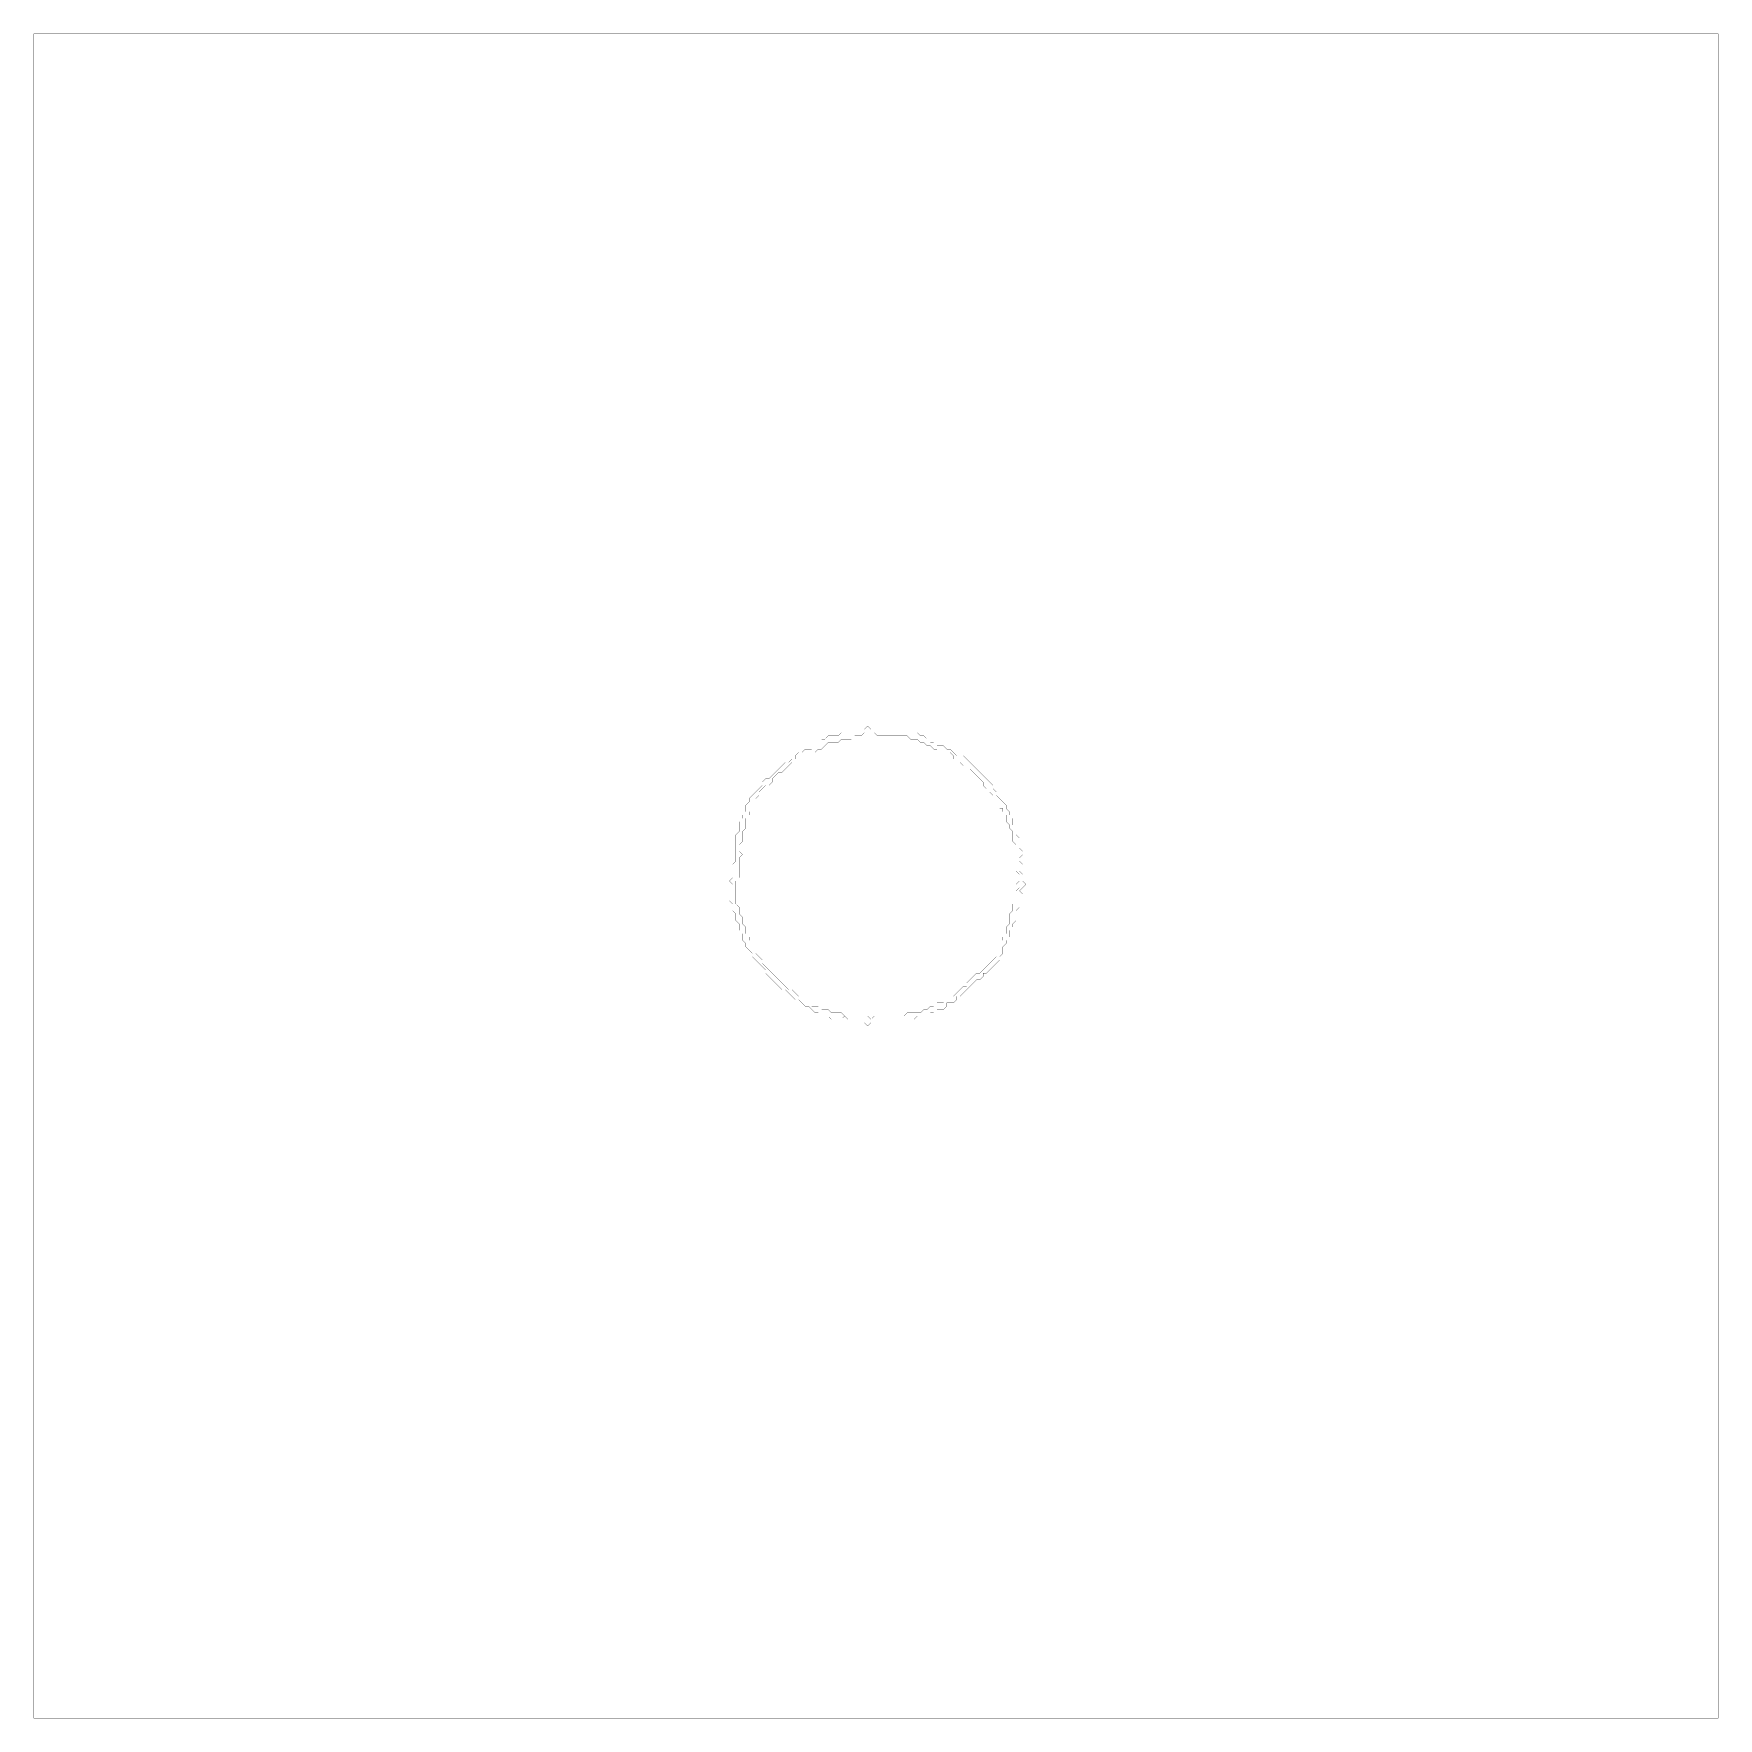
# Model space of a CAD drawing. Header units: metres. Extents: x 0 to 4958, y -4958 to 0.
import ezdxf

# ---------------------------------------------------------------- set-up
doc = ezdxf.new("R2010")
doc.units = ezdxf.units.M
for name, color, linetype in [('conductor', 1, 'Continuous'), ('dielectric', 8, 'Continuous'), ('substrate', 5, 'Continuous')]:
    doc.layers.add(name, color=color, linetype=linetype)

msp = doc.modelspace()

# ---------------------------------------------------------------- linework, layer by layer
at = {"layer": 'conductor', "const_width": 0.5}
msp.add_lwpolyline([(2444.7, -2056.6), (2435, -2066.3), (2425.3, -2066.3), (2415.6, -2066.3), (2405.9, -2076.1), (2396.2, -2076.1), (2386.5, -2076.1), (2376.8, -2076.1), (2367.1, -2085.8), (2357.4, -2085.8), (2347.7, -2085.8), (2338, -2085.8), (2328.3, -2095.5), (2318.6, -2105.2), (2308.9, -2105.2), (2299.2, -2114.9), (2289.5, -2114.9), (2279.8, -2114.9), (2270.1, -2124.6), (2260.4, -2134.3), (2250.7, -2144), (2241, -2144), (2231.3, -2144), (2221.6, -2153.7), (2211.9, -2163.4), (2202.2, -2173.1), (2192.5, -2173.1), (2182.8, -2182.8), (2173.1, -2192.5), (2173.1, -2202.2), (2163.4, -2211.9), (2153.7, -2211.9), (2144, -2221.6), (2134.3, -2231.3), (2134.3, -2241), (2124.6, -2250.7), (2124.6, -2260.4), (2114.9, -2270.1), (2114.9, -2279.8), (2105.2, -2289.5), (2105.2, -2299.2), (2095.5, -2308.9), (2095.5, -2318.6), (2095.5, -2328.3), (2095.5, -2338), (2085.8, -2347.7), (2085.8, -2357.4), (2085.8, -2367.1), (2085.8, -2376.8), (2076.1, -2386.5), (2085.8, -2396.2), (2076.1, -2405.9), (2085.8, -2415.6), (2076.1, -2425.3), (2076.1, -2435), (2076.1, -2444.7), (2076.1, -2454.4), (2076.1, -2464.1), (2076.1, -2473.8), (2076.1, -2483.5), (2066.3, -2493.2), (2066.3, -2502.9), (2066.3, -2512.6), (2066.3, -2522.3), (2066.3, -2532), (2066.3, -2541.7), (2066.3, -2551.4), (2066.3, -2561.1), (2076.1, -2570.8), (2076.1, -2580.5), (2076.1, -2590.2), (2085.8, -2599.9), (2085.8, -2609.6), (2085.8, -2619.3), (2095.5, -2629), (2095.5, -2638.7), (2095.5, -2648.4), (2105.2, -2658.1), (2105.2, -2667.8), (2114.9, -2677.5), (2114.9, -2687.2), (2124.6, -2696.9), (2124.6, -2706.6), (2134.3, -2716.3), (2144, -2726), (2144, -2735.7), (2153.7, -2745.4), (2163.4, -2755.1), (2173.1, -2764.8), (2182.8, -2774.5), (2192.5, -2784.2), (2202.2, -2793.9), (2211.9, -2803.6), (2221.6, -2813.3), (2231.3, -2813.3), (2241, -2823), (2250.7, -2832.7), (2260.4, -2832.7), (2270.1, -2842.4), (2279.8, -2852.1), (2289.5, -2861.8), (2299.2, -2861.8), (2308.9, -2861.8), (2318.6, -2871.5), (2328.3, -2871.5), (2338, -2871.5), (2347.7, -2881.2), (2357.4, -2881.2), (2367.1, -2881.2), (2376.8, -2881.2), (2386.5, -2890.9), (2396.2, -2890.9), (2405.9, -2890.9), (2415.6, -2890.9), (2425.3, -2890.9), (2435, -2890.9), (2444.7, -2890.9), (2454.4, -2890.9), (2464.1, -2900.7), (2473.8, -2890.9), (2483.5, -2890.9), (2493.2, -2890.9), (2502.9, -2890.9), (2512.6, -2890.9), (2522.3, -2890.9), (2532, -2890.9), (2541.7, -2890.9), (2551.4, -2890.9), (2561.1, -2890.9), (2570.8, -2881.2), (2580.5, -2881.2), (2590.2, -2881.2), (2599.9, -2881.2), (2609.6, -2881.2), (2619.3, -2871.5), (2629, -2871.5), (2638.7, -2861.8), (2648.4, -2861.8), (2658.1, -2852.1), (2667.8, -2852.1), (2677.5, -2852.1), (2687.2, -2842.4), (2696.9, -2832.7), (2706.6, -2832.7), (2716.3, -2823), (2726, -2813.3), (2735.7, -2803.6), (2745.4, -2803.6), (2745.4, -2793.9), (2755.1, -2784.2), (2764.8, -2774.5), (2774.5, -2764.8), (2784.2, -2764.8), (2793.9, -2755.1), (2803.6, -2745.4), (2813.3, -2735.7), (2823, -2726), (2832.7, -2716.3), (2832.7, -2706.6), (2832.7, -2696.9), (2842.4, -2687.2), (2842.4, -2677.5), (2852.1, -2667.8), (2852.1, -2658.1), (2861.8, -2648.4), (2861.8, -2638.7), (2861.8, -2629), (2871.5, -2619.3), (2871.5, -2609.6), (2871.5, -2599.9), (2871.5, -2590.2), (2881.2, -2580.5), (2881.2, -2570.8), (2881.2, -2561.1), (2890.9, -2551.4), (2890.9, -2541.7), (2890.9, -2532), (2890.9, -2522.3), (2900.7, -2512.6), (2890.9, -2502.9), (2900.7, -2493.2), (2900.7, -2483.5), (2900.7, -2473.8), (2890.9, -2464.1), (2890.9, -2454.4), (2890.9, -2444.7), (2890.9, -2435), (2890.9, -2425.3), (2890.9, -2415.6), (2890.9, -2405.9), (2890.9, -2396.2), (2890.9, -2386.5), (2881.2, -2376.8), (2881.2, -2367.1), (2881.2, -2357.4), (2881.2, -2347.7), (2871.5, -2338), (2871.5, -2328.3), (2861.8, -2318.6), (2861.8, -2308.9), (2861.8, -2299.2), (2852.1, -2289.5), (2852.1, -2279.8), (2842.4, -2279.8), (2832.7, -2270.1), (2832.7, -2260.4), (2823, -2250.7), (2823, -2241), (2813.3, -2231.3), (2813.3, -2221.6), (2803.6, -2221.6), (2793.9, -2211.9), (2793.9, -2202.2), (2784.2, -2192.5), (2774.5, -2182.8), (2764.8, -2173.1), (2755.1, -2163.4), (2755.1, -2153.7), (2745.4, -2153.7), (2735.7, -2153.7), (2726, -2144), (2716.3, -2144), (2706.6, -2134.3), (2706.6, -2124.6), (2696.9, -2114.9), (2687.2, -2114.9), (2677.5, -2114.9), (2667.8, -2114.9), (2658.1, -2105.2), (2648.4, -2105.2), (2638.7, -2095.5), (2629, -2095.5), (2619.3, -2085.8), (2609.6, -2085.8), (2599.9, -2076.1), (2590.2, -2076.1), (2580.5, -2076.1), (2570.8, -2066.3), (2561.1, -2066.3), (2551.4, -2066.3), (2541.7, -2066.3), (2532, -2066.3), (2522.3, -2066.3), (2512.6, -2066.3), (2502.9, -2066.3), (2493.2, -2066.3), (2483.5, -2066.3), (2473.8, -2056.6), (2464.1, -2056.6), (2454.4, -2056.6)], close=True, dxfattribs=at)
at = {"layer": 'dielectric', "const_width": 0.5}
msp.add_lwpolyline([(2386.5, -2890.9)], close=True, dxfattribs=at)
at = {"layer": 'substrate', "const_width": 0.5}
for points in [[(0, 0), (0, -9.7), (0, -19.4), (0, -29.1), (0, -38.8), (0, -48.5), (0, -58.2), (0, -67.9), (0, -77.6), (0, -87.3), (0, -97), (0, -106.7), (0, -116.4), (0, -126.1), (0, -135.8), (0, -145.5), (0, -155.2), (0, -164.9), (0, -174.6), (0, -184.3), (0, -194), (0, -203.7), (0, -213.4), (0, -223.1), (0, -232.8), (0, -242.5), (0, -252.2), (0, -261.9), (0, -271.6), (0, -281.3), (0, -291), (0, -300.7), (0, -310.4), (0, -320.1), (0, -329.8), (0, -339.5), (0, -349.2), (0, -358.9), (0, -368.6), (0, -378.3), (0, -388), (0, -397.7), (0, -407.4), (0, -417.2), (0, -426.9), (0, -436.6), (0, -446.3), (0, -456), (0, -465.7), (0, -475.4), (0, -485.1), (0, -494.8), (0, -504.5), (0, -514.2), (0, -523.9), (0, -533.6), (0, -543.3), (0, -553), (0, -562.7), (0, -572.4), (0, -582.1), (0, -591.8), (0, -601.5), (0, -611.2), (0, -620.9), (0, -630.6), (0, -640.3), (0, -650), (0, -659.7), (0, -669.4), (0, -679.1), (0, -688.8), (0, -698.5), (0, -708.2), (0, -717.9), (0, -727.6), (0, -737.3), (0, -747), (0, -756.7), (0, -766.4), (0, -776.1), (0, -785.8), (0, -795.5), (0, -805.2), (0, -814.9), (0, -824.6), (0, -834.3), (0, -844), (0, -853.7), (0, -863.4), (0, -873.1), (0, -882.8), (0, -892.5), (0, -902.2), (0, -911.9), (0, -921.6), (0, -931.3), (0, -941), (0, -950.7), (0, -960.4), (0, -970.1), (0, -979.8), (0, -989.5), (0, -999.2), (0, -1008.9), (0, -1018.6), (0, -1028.3), (0, -1038), (0, -1047.7), (0, -1057.4), (0, -1067.1), (0, -1076.8), (0, -1086.5), (0, -1096.2), (0, -1105.9), (0, -1115.6), (0, -1125.3), (0, -1135), (0, -1144.7), (0, -1154.4), (0, -1164.1), (0, -1173.8), (0, -1183.5), (0, -1193.2), (0, -1202.9), (0, -1212.6), (0, -1222.3), (0, -1232), (0, -1241.8), (0, -1251.5), (0, -1261.2), (0, -1270.9), (0, -1280.6), (0, -1290.3), (0, -1300), (0, -1309.7), (0, -1319.4), (0, -1329.1), (0, -1338.8), (0, -1348.5), (0, -1358.2), (0, -1367.9), (0, -1377.6), (0, -1387.3), (0, -1397), (0, -1406.7), (0, -1416.4), (0, -1426.1), (0, -1435.8), (0, -1445.5), (0, -1455.2), (0, -1464.9), (0, -1474.6), (0, -1484.3), (0, -1494), (0, -1503.7), (0, -1513.4), (0, -1523.1), (0, -1532.8), (0, -1542.5), (0, -1552.2), (0, -1561.9), (0, -1571.6), (0, -1581.3), (0, -1591), (0, -1600.7), (0, -1610.4), (0, -1620.1), (0, -1629.8), (0, -1639.5), (0, -1649.2), (0, -1658.9), (0, -1668.6), (0, -1678.3), (0, -1688), (0, -1697.7), (0, -1707.4), (0, -1717.1), (0, -1726.8), (0, -1736.5), (0, -1746.2), (0, -1755.9), (0, -1765.6), (0, -1775.3), (0, -1785), (0, -1794.7), (0, -1804.4), (0, -1814.1), (0, -1823.8), (0, -1833.5), (0, -1843.2), (0, -1852.9), (0, -1862.6), (0, -1872.3), (0, -1882), (0, -1891.7), (0, -1901.4), (0, -1911.1), (0, -1920.8), (0, -1930.5), (0, -1940.2), (0, -1949.9), (0, -1959.6), (0, -1969.3), (0, -1979), (0, -1988.7), (0, -1998.4), (0, -2008.1), (0, -2017.8), (0, -2027.5), (0, -2037.2), (0, -2046.9), (0, -2056.6), (0, -2066.3), (0, -2076.1), (0, -2085.8), (0, -2095.5), (0, -2105.2), (0, -2114.9), (0, -2124.6), (0, -2134.3), (0, -2144), (0, -2153.7), (0, -2163.4), (0, -2173.1), (0, -2182.8), (0, -2192.5), (0, -2202.2), (0, -2211.9), (0, -2221.6), (0, -2231.3), (0, -2241), (0, -2250.7), (0, -2260.4), (0, -2270.1), (0, -2279.8), (0, -2289.5), (0, -2299.2), (0, -2308.9), (0, -2318.6), (0, -2328.3), (0, -2338), (0, -2347.7), (0, -2357.4), (0, -2367.1), (0, -2376.8), (0, -2386.5), (0, -2396.2), (0, -2405.9), (0, -2415.6), (0, -2425.3), (0, -2435), (0, -2444.7), (0, -2454.4), (0, -2464.1), (0, -2473.8), (0, -2483.5), (0, -2493.2), (0, -2502.9), (0, -2512.6), (0, -2522.3), (0, -2532), (0, -2541.7), (0, -2551.4), (0, -2561.1), (0, -2570.8), (0, -2580.5), (0, -2590.2), (0, -2599.9), (0, -2609.6), (0, -2619.3), (0, -2629), (0, -2638.7), (0, -2648.4), (0, -2658.1), (0, -2667.8), (0, -2677.5), (0, -2687.2), (0, -2696.9), (0, -2706.6), (0, -2716.3), (0, -2726), (0, -2735.7), (0, -2745.4), (0, -2755.1), (0, -2764.8), (0, -2774.5), (0, -2784.2), (0, -2793.9), (0, -2803.6), (0, -2813.3), (0, -2823), (0, -2832.7), (0, -2842.4), (0, -2852.1), (0, -2861.8), (0, -2871.5), (0, -2881.2), (0, -2890.9), (0, -2900.7), (0, -2910.4), (0, -2920.1), (0, -2929.8), (0, -2939.5), (0, -2949.2), (0, -2958.9), (0, -2968.6), (0, -2978.3), (0, -2988), (0, -2997.7), (0, -3007.4), (0, -3017.1), (0, -3026.8), (0, -3036.5), (0, -3046.2), (0, -3055.9), (0, -3065.6), (0, -3075.3), (0, -3085), (0, -3094.7), (0, -3104.4), (0, -3114.1), (0, -3123.8), (0, -3133.5), (0, -3143.2), (0, -3152.9), (0, -3162.6), (0, -3172.3), (0, -3182), (0, -3191.7), (0, -3201.4), (0, -3211.1), (0, -3220.8), (0, -3230.5), (0, -3240.2), (0, -3249.9), (0, -3259.6), (0, -3269.3), (0, -3279), (0, -3288.7), (0, -3298.4), (0, -3308.1), (0, -3317.8), (0, -3327.5), (0, -3337.2), (0, -3346.9), (0, -3356.6), (0, -3366.3), (0, -3376), (0, -3385.7), (0, -3395.4), (0, -3405.1), (0, -3414.8), (0, -3424.5), (0, -3434.2), (0, -3443.9), (0, -3453.6), (0, -3463.3), (0, -3473), (0, -3482.7), (0, -3492.4), (0, -3502.1), (0, -3511.8), (0, -3521.5), (0, -3531.2), (0, -3540.9), (0, -3550.6), (0, -3560.3), (0, -3570), (0, -3579.7), (0, -3589.4), (0, -3599.1), (0, -3608.8), (0, -3618.5), (0, -3628.2), (0, -3637.9), (0, -3647.6), (0, -3657.3), (0, -3667), (0, -3676.7), (0, -3686.4), (0, -3696.1), (0, -3705.8), (0, -3715.5), (0, -3725.2), (0, -3735), (0, -3744.7), (0, -3754.4), (0, -3764.1), (0, -3773.8), (0, -3783.5), (0, -3793.2), (0, -3802.9), (0, -3812.6), (0, -3822.3), (0, -3832), (0, -3841.7), (0, -3851.4), (0, -3861.1), (0, -3870.8), (0, -3880.5), (0, -3890.2), (0, -3899.9), (0, -3909.6), (0, -3919.3), (0, -3929), (0, -3938.7), (0, -3948.4), (0, -3958.1), (0, -3967.8), (0, -3977.5), (0, -3987.2), (0, -3996.9), (0, -4006.6), (0, -4016.3), (0, -4026), (0, -4035.7), (0, -4045.4), (0, -4055.1), (0, -4064.8), (0, -4074.5), (0, -4084.2), (0, -4093.9), (0, -4103.6), (0, -4113.3), (0, -4123), (0, -4132.7), (0, -4142.4), (0, -4152.1), (0, -4161.8), (0, -4171.5), (0, -4181.2), (0, -4190.9), (0, -4200.6), (0, -4210.3), (0, -4220), (0, -4229.7), (0, -4239.4), (0, -4249.1), (0, -4258.8), (0, -4268.5), (0, -4278.2), (0, -4287.9), (0, -4297.6), (0, -4307.3), (0, -4317), (0, -4326.7), (0, -4336.4), (0, -4346.1), (0, -4355.8), (0, -4365.5), (0, -4375.2), (0, -4384.9), (0, -4394.6), (0, -4404.3), (0, -4414), (0, -4423.7), (0, -4433.4), (0, -4443.1), (0, -4452.8), (0, -4462.5), (0, -4472.2), (0, -4481.9), (0, -4491.6), (0, -4501.3), (0, -4511), (0, -4520.7), (0, -4530.4), (0, -4540.1), (0, -4549.8), (0, -4559.6), (0, -4569.3), (0, -4579), (0, -4588.7), (0, -4598.4), (0, -4608.1), (0, -4617.8), (0, -4627.5), (0, -4637.2), (0, -4646.9), (0, -4656.6), (0, -4666.3), (0, -4676), (0, -4685.7), (0, -4695.4), (0, -4705.1), (0, -4714.8), (0, -4724.5), (0, -4734.2), (0, -4743.9), (0, -4753.6), (0, -4763.3), (0, -4773), (0, -4782.7), (0, -4792.4), (0, -4802.1), (0, -4811.8), (0, -4821.5), (0, -4831.2), (0, -4840.9), (0, -4850.6), (0, -4860.3), (0, -4870), (0, -4879.7), (0, -4889.4), (0, -4899.1), (0, -4908.8), (0, -4918.5), (0, -4928.2), (0, -4937.9), (0, -4947.6), (0, -4957.3), (9.7, -4957.3), (19.4, -4957.3), (29.1, -4957.3), (38.8, -4957.3), (48.5, -4957.3), (58.2, -4957.3), (67.9, -4957.3), (77.6, -4957.3), (87.3, -4957.3), (97, -4957.3), (106.7, -4957.3), (116.4, -4957.3), (126.1, -4957.3), (135.8, -4957.3), (145.5, -4957.3), (155.2, -4957.3), (164.9, -4957.3), (174.6, -4957.3), (184.3, -4957.3), (194, -4957.3), (203.7, -4957.3), (213.4, -4957.3), (223.1, -4957.3), (232.8, -4957.3), (242.5, -4957.3), (252.2, -4957.3), (261.9, -4957.3), (271.6, -4957.3), (281.3, -4957.3), (291, -4957.3), (300.7, -4957.3), (310.4, -4957.3), (320.1, -4957.3), (329.8, -4957.3), (339.5, -4957.3), (349.2, -4957.3), (358.9, -4957.3), (368.6, -4957.3), (378.3, -4957.3), (388, -4957.3), (397.7, -4957.3), (407.4, -4957.3), (417.2, -4957.3), (426.9, -4957.3), (436.6, -4957.3), (446.3, -4957.3), (456, -4957.3), (465.7, -4957.3), (475.4, -4957.3), (485.1, -4957.3), (494.8, -4957.3), (504.5, -4957.3), (514.2, -4957.3), (523.9, -4957.3), (533.6, -4957.3), (543.3, -4957.3), (553, -4957.3), (562.7, -4957.3), (572.4, -4957.3), (582.1, -4957.3), (591.8, -4957.3), (601.5, -4957.3), (611.2, -4957.3), (620.9, -4957.3), (630.6, -4957.3), (640.3, -4957.3), (650, -4957.3), (659.7, -4957.3), (669.4, -4957.3), (679.1, -4957.3), (688.8, -4957.3), (698.5, -4957.3), (708.2, -4957.3), (717.9, -4957.3), (727.6, -4957.3), (737.3, -4957.3), (747, -4957.3), (756.7, -4957.3), (766.4, -4957.3), (776.1, -4957.3), (785.8, -4957.3), (795.5, -4957.3), (805.2, -4957.3), (814.9, -4957.3), (824.6, -4957.3), (834.3, -4957.3), (844, -4957.3), (853.7, -4957.3), (863.4, -4957.3), (873.1, -4957.3), (882.8, -4957.3), (892.5, -4957.3), (902.2, -4957.3), (911.9, -4957.3), (921.6, -4957.3), (931.3, -4957.3), (941, -4957.3), (950.7, -4957.3), (960.4, -4957.3), (970.1, -4957.3), (979.8, -4957.3), (989.5, -4957.3), (999.2, -4957.3), (1008.9, -4957.3), (1018.6, -4957.3), (1028.3, -4957.3), (1038, -4957.3), (1047.7, -4957.3), (1057.4, -4957.3), (1067.1, -4957.3), (1076.8, -4957.3), (1086.5, -4957.3), (1096.2, -4957.3), (1105.9, -4957.3), (1115.6, -4957.3), (1125.3, -4957.3), (1135, -4957.3), (1144.7, -4957.3), (1154.4, -4957.3), (1164.1, -4957.3), (1173.8, -4957.3), (1183.5, -4957.3), (1193.2, -4957.3), (1202.9, -4957.3), (1212.6, -4957.3), (1222.3, -4957.3), (1232, -4957.3), (1241.8, -4957.3), (1251.5, -4957.3), (1261.2, -4957.3), (1270.9, -4957.3), (1280.6, -4957.3), (1290.3, -4957.3), (1300, -4957.3), (1309.7, -4957.3), (1319.4, -4957.3), (1329.1, -4957.3), (1338.8, -4957.3), (1348.5, -4957.3), (1358.2, -4957.3), (1367.9, -4957.3), (1377.6, -4957.3), (1387.3, -4957.3), (1397, -4957.3), (1406.7, -4957.3), (1416.4, -4957.3), (1426.1, -4957.3), (1435.8, -4957.3), (1445.5, -4957.3), (1455.2, -4957.3), (1464.9, -4957.3), (1474.6, -4957.3), (1484.3, -4957.3), (1494, -4957.3), (1503.7, -4957.3), (1513.4, -4957.3), (1523.1, -4957.3), (1532.8, -4957.3), (1542.5, -4957.3), (1552.2, -4957.3), (1561.9, -4957.3), (1571.6, -4957.3), (1581.3, -4957.3), (1591, -4957.3), (1600.7, -4957.3), (1610.4, -4957.3), (1620.1, -4957.3), (1629.8, -4957.3), (1639.5, -4957.3), (1649.2, -4957.3), (1658.9, -4957.3), (1668.6, -4957.3), (1678.3, -4957.3), (1688, -4957.3), (1697.7, -4957.3), (1707.4, -4957.3), (1717.1, -4957.3), (1726.8, -4957.3), (1736.5, -4957.3), (1746.2, -4957.3), (1755.9, -4957.3), (1765.6, -4957.3), (1775.3, -4957.3), (1785, -4957.3), (1794.7, -4957.3), (1804.4, -4957.3), (1814.1, -4957.3), (1823.8, -4957.3), (1833.5, -4957.3), (1843.2, -4957.3), (1852.9, -4957.3), (1862.6, -4957.3), (1872.3, -4957.3), (1882, -4957.3), (1891.7, -4957.3), (1901.4, -4957.3), (1911.1, -4957.3), (1920.8, -4957.3), (1930.5, -4957.3), (1940.2, -4957.3), (1949.9, -4957.3), (1959.6, -4957.3), (1969.3, -4957.3), (1979, -4957.3), (1988.7, -4957.3), (1998.4, -4957.3), (2008.1, -4957.3), (2017.8, -4957.3), (2027.5, -4957.3), (2037.2, -4957.3), (2046.9, -4957.3), (2056.6, -4957.3), (2066.3, -4957.3), (2076.1, -4957.3), (2085.8, -4957.3), (2095.5, -4957.3), (2105.2, -4957.3), (2114.9, -4957.3), (2124.6, -4957.3), (2134.3, -4957.3), (2144, -4957.3), (2153.7, -4957.3), (2163.4, -4957.3), (2173.1, -4957.3), (2182.8, -4957.3), (2192.5, -4957.3), (2202.2, -4957.3), (2211.9, -4957.3), (2221.6, -4957.3), (2231.3, -4957.3), (2241, -4957.3), (2250.7, -4957.3), (2260.4, -4957.3), (2270.1, -4957.3), (2279.8, -4957.3), (2289.5, -4957.3), (2299.2, -4957.3), (2308.9, -4957.3), (2318.6, -4957.3), (2328.3, -4957.3), (2338, -4957.3), (2347.7, -4957.3), (2357.4, -4957.3), (2367.1, -4957.3), (2376.8, -4957.3), (2386.5, -4957.3), (2396.2, -4957.3), (2405.9, -4957.3), (2415.6, -4957.3), (2425.3, -4957.3), (2435, -4957.3), (2444.7, -4957.3), (2454.4, -4957.3), (2464.1, -4957.3), (2473.8, -4957.3), (2483.5, -4957.3), (2493.2, -4957.3), (2502.9, -4957.3), (2512.6, -4957.3), (2522.3, -4957.3), (2532, -4957.3), (2541.7, -4957.3), (2551.4, -4957.3), (2561.1, -4957.3), (2570.8, -4957.3), (2580.5, -4957.3), (2590.2, -4957.3), (2599.9, -4957.3), (2609.6, -4957.3), (2619.3, -4957.3), (2629, -4957.3), (2638.7, -4957.3), (2648.4, -4957.3), (2658.1, -4957.3), (2667.8, -4957.3), (2677.5, -4957.3), (2687.2, -4957.3), (2696.9, -4957.3), (2706.6, -4957.3), (2716.3, -4957.3), (2726, -4957.3), (2735.7, -4957.3), (2745.4, -4957.3), (2755.1, -4957.3), (2764.8, -4957.3), (2774.5, -4957.3), (2784.2, -4957.3), (2793.9, -4957.3), (2803.6, -4957.3), (2813.3, -4957.3), (2823, -4957.3), (2832.7, -4957.3), (2842.4, -4957.3), (2852.1, -4957.3), (2861.8, -4957.3), (2871.5, -4957.3), (2881.2, -4957.3), (2890.9, -4957.3), (2900.7, -4957.3), (2910.4, -4957.3), (2920.1, -4957.3), (2929.8, -4957.3), (2939.5, -4957.3), (2949.2, -4957.3), (2958.9, -4957.3), (2968.6, -4957.3), (2978.3, -4957.3), (2988, -4957.3), (2997.7, -4957.3), (3007.4, -4957.3), (3017.1, -4957.3), (3026.8, -4957.3), (3036.5, -4957.3), (3046.2, -4957.3), (3055.9, -4957.3), (3065.6, -4957.3), (3075.3, -4957.3), (3085, -4957.3), (3094.7, -4957.3), (3104.4, -4957.3), (3114.1, -4957.3), (3123.8, -4957.3), (3133.5, -4957.3), (3143.2, -4957.3), (3152.9, -4957.3), (3162.6, -4957.3), (3172.3, -4957.3), (3182, -4957.3), (3191.7, -4957.3), (3201.4, -4957.3), (3211.1, -4957.3), (3220.8, -4957.3), (3230.5, -4957.3), (3240.2, -4957.3), (3249.9, -4957.3), (3259.6, -4957.3), (3269.3, -4957.3), (3279, -4957.3), (3288.7, -4957.3), (3298.4, -4957.3), (3308.1, -4957.3), (3317.8, -4957.3), (3327.5, -4957.3), (3337.2, -4957.3), (3346.9, -4957.3), (3356.6, -4957.3), (3366.3, -4957.3), (3376, -4957.3), (3385.7, -4957.3), (3395.4, -4957.3), (3405.1, -4957.3), (3414.8, -4957.3), (3424.5, -4957.3), (3434.2, -4957.3), (3443.9, -4957.3), (3453.6, -4957.3), (3463.3, -4957.3), (3473, -4957.3), (3482.7, -4957.3), (3492.4, -4957.3), (3502.1, -4957.3), (3511.8, -4957.3), (3521.5, -4957.3), (3531.2, -4957.3), (3540.9, -4957.3), (3550.6, -4957.3), (3560.3, -4957.3), (3570, -4957.3), (3579.7, -4957.3), (3589.4, -4957.3), (3599.1, -4957.3), (3608.8, -4957.3), (3618.5, -4957.3), (3628.2, -4957.3), (3637.9, -4957.3), (3647.6, -4957.3), (3657.3, -4957.3), (3667, -4957.3), (3676.7, -4957.3), (3686.4, -4957.3), (3696.1, -4957.3), (3705.8, -4957.3), (3715.5, -4957.3), (3725.2, -4957.3), (3735, -4957.3), (3744.7, -4957.3), (3754.4, -4957.3), (3764.1, -4957.3), (3773.8, -4957.3), (3783.5, -4957.3), (3793.2, -4957.3), (3802.9, -4957.3), (3812.6, -4957.3), (3822.3, -4957.3), (3832, -4957.3), (3841.7, -4957.3), (3851.4, -4957.3), (3861.1, -4957.3), (3870.8, -4957.3), (3880.5, -4957.3), (3890.2, -4957.3), (3899.9, -4957.3), (3909.6, -4957.3), (3919.3, -4957.3), (3929, -4957.3), (3938.7, -4957.3), (3948.4, -4957.3), (3958.1, -4957.3), (3967.8, -4957.3), (3977.5, -4957.3), (3987.2, -4957.3), (3996.9, -4957.3), (4006.6, -4957.3), (4016.3, -4957.3), (4026, -4957.3), (4035.7, -4957.3), (4045.4, -4957.3), (4055.1, -4957.3), (4064.8, -4957.3), (4074.5, -4957.3), (4084.2, -4957.3), (4093.9, -4957.3), (4103.6, -4957.3), (4113.3, -4957.3), (4123, -4957.3), (4132.7, -4957.3), (4142.4, -4957.3), (4152.1, -4957.3), (4161.8, -4957.3), (4171.5, -4957.3), (4181.2, -4957.3), (4190.9, -4957.3), (4200.6, -4957.3), (4210.3, -4957.3), (4220, -4957.3), (4229.7, -4957.3), (4239.4, -4957.3), (4249.1, -4957.3), (4258.8, -4957.3), (4268.5, -4957.3), (4278.2, -4957.3), (4287.9, -4957.3), (4297.6, -4957.3), (4307.3, -4957.3), (4317, -4957.3), (4326.7, -4957.3), (4336.4, -4957.3), (4346.1, -4957.3), (4355.8, -4957.3), (4365.5, -4957.3), (4375.2, -4957.3), (4384.9, -4957.3), (4394.6, -4957.3), (4404.3, -4957.3), (4414, -4957.3), (4423.7, -4957.3), (4433.4, -4957.3), (4443.1, -4957.3), (4452.8, -4957.3), (4462.5, -4957.3), (4472.2, -4957.3), (4481.9, -4957.3), (4491.6, -4957.3), (4501.3, -4957.3), (4511, -4957.3), (4520.7, -4957.3), (4530.4, -4957.3), (4540.1, -4957.3), (4549.8, -4957.3), (4559.6, -4957.3), (4569.3, -4957.3), (4579, -4957.3), (4588.7, -4957.3), (4598.4, -4957.3), (4608.1, -4957.3), (4617.8, -4957.3), (4627.5, -4957.3), (4637.2, -4957.3), (4646.9, -4957.3), (4656.6, -4957.3), (4666.3, -4957.3), (4676, -4957.3), (4685.7, -4957.3), (4695.4, -4957.3), (4705.1, -4957.3), (4714.8, -4957.3), (4724.5, -4957.3), (4734.2, -4957.3), (4743.9, -4957.3), (4753.6, -4957.3), (4763.3, -4957.3), (4773, -4957.3), (4782.7, -4957.3), (4792.4, -4957.3), (4802.1, -4957.3), (4811.8, -4957.3), (4821.5, -4957.3), (4831.2, -4957.3), (4840.9, -4957.3), (4850.6, -4957.3), (4860.3, -4957.3), (4870, -4957.3), (4879.7, -4957.3), (4889.4, -4957.3), (4899.1, -4957.3), (4908.8, -4957.3), (4918.5, -4957.3), (4928.2, -4957.3), (4937.9, -4957.3), (4947.6, -4957.3), (4957.3, -4957.3), (4957.3, -4947.6), (4957.3, -4937.9), (4957.3, -4928.2), (4957.3, -4918.5), (4957.3, -4908.8), (4957.3, -4899.1), (4957.3, -4889.4), (4957.3, -4879.7), (4957.3, -4870), (4957.3, -4860.3), (4957.3, -4850.6), (4957.3, -4840.9), (4957.3, -4831.2), (4957.3, -4821.5), (4957.3, -4811.8), (4957.3, -4802.1), (4957.3, -4792.4), (4957.3, -4782.7), (4957.3, -4773), (4957.3, -4763.3), (4957.3, -4753.6), (4957.3, -4743.9), (4957.3, -4734.2), (4957.3, -4724.5), (4957.3, -4714.8), (4957.3, -4705.1), (4957.3, -4695.4), (4957.3, -4685.7), (4957.3, -4676), (4957.3, -4666.3), (4957.3, -4656.6), (4957.3, -4646.9), (4957.3, -4637.2), (4957.3, -4627.5), (4957.3, -4617.8), (4957.3, -4608.1), (4957.3, -4598.4), (4957.3, -4588.7), (4957.3, -4579), (4957.3, -4569.3), (4957.3, -4559.6), (4957.3, -4549.8), (4957.3, -4540.1), (4957.3, -4530.4), (4957.3, -4520.7), (4957.3, -4511), (4957.3, -4501.3), (4957.3, -4491.6), (4957.3, -4481.9), (4957.3, -4472.2), (4957.3, -4462.5), (4957.3, -4452.8), (4957.3, -4443.1), (4957.3, -4433.4), (4957.3, -4423.7), (4957.3, -4414), (4957.3, -4404.3), (4957.3, -4394.6), (4957.3, -4384.9), (4957.3, -4375.2), (4957.3, -4365.5), (4957.3, -4355.8), (4957.3, -4346.1), (4957.3, -4336.4), (4957.3, -4326.7), (4957.3, -4317), (4957.3, -4307.3), (4957.3, -4297.6), (4957.3, -4287.9), (4957.3, -4278.2), (4957.3, -4268.5), (4957.3, -4258.8), (4957.3, -4249.1), (4957.3, -4239.4), (4957.3, -4229.7), (4957.3, -4220), (4957.3, -4210.3), (4957.3, -4200.6), (4957.3, -4190.9), (4957.3, -4181.2), (4957.3, -4171.5), (4957.3, -4161.8), (4957.3, -4152.1), (4957.3, -4142.4), (4957.3, -4132.7), (4957.3, -4123), (4957.3, -4113.3), (4957.3, -4103.6), (4957.3, -4093.9), (4957.3, -4084.2), (4957.3, -4074.5), (4957.3, -4064.8), (4957.3, -4055.1), (4957.3, -4045.4), (4957.3, -4035.7), (4957.3, -4026), (4957.3, -4016.3), (4957.3, -4006.6), (4957.3, -3996.9), (4957.3, -3987.2), (4957.3, -3977.5), (4957.3, -3967.8), (4957.3, -3958.1), (4957.3, -3948.4), (4957.3, -3938.7), (4957.3, -3929), (4957.3, -3919.3), (4957.3, -3909.6), (4957.3, -3899.9), (4957.3, -3890.2), (4957.3, -3880.5), (4957.3, -3870.8), (4957.3, -3861.1), (4957.3, -3851.4), (4957.3, -3841.7), (4957.3, -3832), (4957.3, -3822.3), (4957.3, -3812.6), (4957.3, -3802.9), (4957.3, -3793.2), (4957.3, -3783.5), (4957.3, -3773.8), (4957.3, -3764.1), (4957.3, -3754.4), (4957.3, -3744.7), (4957.3, -3735), (4957.3, -3725.2), (4957.3, -3715.5), (4957.3, -3705.8), (4957.3, -3696.1), (4957.3, -3686.4), (4957.3, -3676.7), (4957.3, -3667), (4957.3, -3657.3), (4957.3, -3647.6), (4957.3, -3637.9), (4957.3, -3628.2), (4957.3, -3618.5), (4957.3, -3608.8), (4957.3, -3599.1), (4957.3, -3589.4), (4957.3, -3579.7), (4957.3, -3570), (4957.3, -3560.3), (4957.3, -3550.6), (4957.3, -3540.9), (4957.3, -3531.2), (4957.3, -3521.5), (4957.3, -3511.8), (4957.3, -3502.1), (4957.3, -3492.4), (4957.3, -3482.7), (4957.3, -3473), (4957.3, -3463.3), (4957.3, -3453.6), (4957.3, -3443.9), (4957.3, -3434.2), (4957.3, -3424.5), (4957.3, -3414.8), (4957.3, -3405.1), (4957.3, -3395.4), (4957.3, -3385.7), (4957.3, -3376), (4957.3, -3366.3), (4957.3, -3356.6), (4957.3, -3346.9), (4957.3, -3337.2), (4957.3, -3327.5), (4957.3, -3317.8), (4957.3, -3308.1), (4957.3, -3298.4), (4957.3, -3288.7), (4957.3, -3279), (4957.3, -3269.3), (4957.3, -3259.6), (4957.3, -3249.9), (4957.3, -3240.2), (4957.3, -3230.5), (4957.3, -3220.8), (4957.3, -3211.1), (4957.3, -3201.4), (4957.3, -3191.7), (4957.3, -3182), (4957.3, -3172.3), (4957.3, -3162.6), (4957.3, -3152.9), (4957.3, -3143.2), (4957.3, -3133.5), (4957.3, -3123.8), (4957.3, -3114.1), (4957.3, -3104.4), (4957.3, -3094.7), (4957.3, -3085), (4957.3, -3075.3), (4957.3, -3065.6), (4957.3, -3055.9), (4957.3, -3046.2), (4957.3, -3036.5), (4957.3, -3026.8), (4957.3, -3017.1), (4957.3, -3007.4), (4957.3, -2997.7), (4957.3, -2988), (4957.3, -2978.3), (4957.3, -2968.6), (4957.3, -2958.9), (4957.3, -2949.2), (4957.3, -2939.5), (4957.3, -2929.8), (4957.3, -2920.1), (4957.3, -2910.4), (4957.3, -2900.7), (4957.3, -2890.9), (4957.3, -2881.2), (4957.3, -2871.5), (4957.3, -2861.8), (4957.3, -2852.1), (4957.3, -2842.4), (4957.3, -2832.7), (4957.3, -2823), (4957.3, -2813.3), (4957.3, -2803.6), (4957.3, -2793.9), (4957.3, -2784.2), (4957.3, -2774.5), (4957.3, -2764.8), (4957.3, -2755.1), (4957.3, -2745.4), (4957.3, -2735.7), (4957.3, -2726), (4957.3, -2716.3), (4957.3, -2706.6), (4957.3, -2696.9), (4957.3, -2687.2), (4957.3, -2677.5), (4957.3, -2667.8), (4957.3, -2658.1), (4957.3, -2648.4), (4957.3, -2638.7), (4957.3, -2629), (4957.3, -2619.3), (4957.3, -2609.6), (4957.3, -2599.9), (4957.3, -2590.2), (4957.3, -2580.5), (4957.3, -2570.8), (4957.3, -2561.1), (4957.3, -2551.4), (4957.3, -2541.7), (4957.3, -2532), (4957.3, -2522.3), (4957.3, -2512.6), (4957.3, -2502.9), (4957.3, -2493.2), (4957.3, -2483.5), (4957.3, -2473.8), (4957.3, -2464.1), (4957.3, -2454.4), (4957.3, -2444.7), (4957.3, -2435), (4957.3, -2425.3), (4957.3, -2415.6), (4957.3, -2405.9), (4957.3, -2396.2), (4957.3, -2386.5), (4957.3, -2376.8), (4957.3, -2367.1), (4957.3, -2357.4), (4957.3, -2347.7), (4957.3, -2338), (4957.3, -2328.3), (4957.3, -2318.6), (4957.3, -2308.9), (4957.3, -2299.2), (4957.3, -2289.5), (4957.3, -2279.8), (4957.3, -2270.1), (4957.3, -2260.4), (4957.3, -2250.7), (4957.3, -2241), (4957.3, -2231.3), (4957.3, -2221.6), (4957.3, -2211.9), (4957.3, -2202.2), (4957.3, -2192.5), (4957.3, -2182.8), (4957.3, -2173.1), (4957.3, -2163.4), (4957.3, -2153.7), (4957.3, -2144), (4957.3, -2134.3), (4957.3, -2124.6), (4957.3, -2114.9), (4957.3, -2105.2), (4957.3, -2095.5), (4957.3, -2085.8), (4957.3, -2076.1), (4957.3, -2066.3), (4957.3, -2056.6), (4957.3, -2046.9), (4957.3, -2037.2), (4957.3, -2027.5), (4957.3, -2017.8), (4957.3, -2008.1), (4957.3, -1998.4), (4957.3, -1988.7), (4957.3, -1979), (4957.3, -1969.3), (4957.3, -1959.6), (4957.3, -1949.9), (4957.3, -1940.2), (4957.3, -1930.5), (4957.3, -1920.8), (4957.3, -1911.1), (4957.3, -1901.4), (4957.3, -1891.7), (4957.3, -1882), (4957.3, -1872.3), (4957.3, -1862.6), (4957.3, -1852.9), (4957.3, -1843.2), (4957.3, -1833.5), (4957.3, -1823.8), (4957.3, -1814.1), (4957.3, -1804.4), (4957.3, -1794.7), (4957.3, -1785), (4957.3, -1775.3), (4957.3, -1765.6), (4957.3, -1755.9), (4957.3, -1746.2), (4957.3, -1736.5), (4957.3, -1726.8), (4957.3, -1717.1), (4957.3, -1707.4), (4957.3, -1697.7), (4957.3, -1688), (4957.3, -1678.3), (4957.3, -1668.6), (4957.3, -1658.9), (4957.3, -1649.2), (4957.3, -1639.5), (4957.3, -1629.8), (4957.3, -1620.1), (4957.3, -1610.4), (4957.3, -1600.7), (4957.3, -1591), (4957.3, -1581.3), (4957.3, -1571.6), (4957.3, -1561.9), (4957.3, -1552.2), (4957.3, -1542.5), (4957.3, -1532.8), (4957.3, -1523.1), (4957.3, -1513.4), (4957.3, -1503.7), (4957.3, -1494), (4957.3, -1484.3), (4957.3, -1474.6), (4957.3, -1464.9), (4957.3, -1455.2), (4957.3, -1445.5), (4957.3, -1435.8), (4957.3, -1426.1), (4957.3, -1416.4), (4957.3, -1406.7), (4957.3, -1397), (4957.3, -1387.3), (4957.3, -1377.6), (4957.3, -1367.9), (4957.3, -1358.2), (4957.3, -1348.5), (4957.3, -1338.8), (4957.3, -1329.1), (4957.3, -1319.4), (4957.3, -1309.7), (4957.3, -1300), (4957.3, -1290.3), (4957.3, -1280.6), (4957.3, -1270.9), (4957.3, -1261.2), (4957.3, -1251.5), (4957.3, -1241.8), (4957.3, -1232), (4957.3, -1222.3), (4957.3, -1212.6), (4957.3, -1202.9), (4957.3, -1193.2), (4957.3, -1183.5), (4957.3, -1173.8), (4957.3, -1164.1), (4957.3, -1154.4), (4957.3, -1144.7), (4957.3, -1135), (4957.3, -1125.3), (4957.3, -1115.6), (4957.3, -1105.9), (4957.3, -1096.2), (4957.3, -1086.5), (4957.3, -1076.8), (4957.3, -1067.1), (4957.3, -1057.4), (4957.3, -1047.7), (4957.3, -1038), (4957.3, -1028.3), (4957.3, -1018.6), (4957.3, -1008.9), (4957.3, -999.2), (4957.3, -989.5), (4957.3, -979.8), (4957.3, -970.1), (4957.3, -960.4), (4957.3, -950.7), (4957.3, -941), (4957.3, -931.3), (4957.3, -921.6), (4957.3, -911.9), (4957.3, -902.2), (4957.3, -892.5), (4957.3, -882.8), (4957.3, -873.1), (4957.3, -863.4), (4957.3, -853.7), (4957.3, -844), (4957.3, -834.3), (4957.3, -824.6), (4957.3, -814.9), (4957.3, -805.2), (4957.3, -795.5), (4957.3, -785.8), (4957.3, -776.1), (4957.3, -766.4), (4957.3, -756.7), (4957.3, -747), (4957.3, -737.3), (4957.3, -727.6), (4957.3, -717.9), (4957.3, -708.2), (4957.3, -698.5), (4957.3, -688.8), (4957.3, -679.1), (4957.3, -669.4), (4957.3, -659.7), (4957.3, -650), (4957.3, -640.3), (4957.3, -630.6), (4957.3, -620.9), (4957.3, -611.2), (4957.3, -601.5), (4957.3, -591.8), (4957.3, -582.1), (4957.3, -572.4), (4957.3, -562.7), (4957.3, -553), (4957.3, -543.3), (4957.3, -533.6), (4957.3, -523.9), (4957.3, -514.2), (4957.3, -504.5), (4957.3, -494.8), (4957.3, -485.1), (4957.3, -475.4), (4957.3, -465.7), (4957.3, -456), (4957.3, -446.3), (4957.3, -436.6), (4957.3, -426.9), (4957.3, -417.2), (4957.3, -407.4), (4957.3, -397.7), (4957.3, -388), (4957.3, -378.3), (4957.3, -368.6), (4957.3, -358.9), (4957.3, -349.2), (4957.3, -339.5), (4957.3, -329.8), (4957.3, -320.1), (4957.3, -310.4), (4957.3, -300.7), (4957.3, -291), (4957.3, -281.3), (4957.3, -271.6), (4957.3, -261.9), (4957.3, -252.2), (4957.3, -242.5), (4957.3, -232.8), (4957.3, -223.1), (4957.3, -213.4), (4957.3, -203.7), (4957.3, -194), (4957.3, -184.3), (4957.3, -174.6), (4957.3, -164.9), (4957.3, -155.2), (4957.3, -145.5), (4957.3, -135.8), (4957.3, -126.1), (4957.3, -116.4), (4957.3, -106.7), (4957.3, -97), (4957.3, -87.3), (4957.3, -77.6), (4957.3, -67.9), (4957.3, -58.2), (4957.3, -48.5), (4957.3, -38.8), (4957.3, -29.1), (4957.3, -19.4), (4957.3, -9.7), (4957.3, 0), (4947.6, 0), (4937.9, 0), (4928.2, 0), (4918.5, 0), (4908.8, 0), (4899.1, 0), (4889.4, 0), (4879.7, 0), (4870, 0), (4860.3, 0), (4850.6, 0), (4840.9, 0), (4831.2, 0), (4821.5, 0), (4811.8, 0), (4802.1, 0), (4792.4, 0), (4782.7, 0), (4773, 0), (4763.3, 0), (4753.6, 0), (4743.9, 0), (4734.2, 0), (4724.5, 0), (4714.8, 0), (4705.1, 0), (4695.4, 0), (4685.7, 0), (4676, 0), (4666.3, 0), (4656.6, 0), (4646.9, 0), (4637.2, 0), (4627.5, 0), (4617.8, 0), (4608.1, 0), (4598.4, 0), (4588.7, 0), (4579, 0), (4569.3, 0), (4559.6, 0), (4549.8, 0), (4540.1, 0), (4530.4, 0), (4520.7, 0), (4511, 0), (4501.3, 0), (4491.6, 0), (4481.9, 0), (4472.2, 0), (4462.5, 0), (4452.8, 0), (4443.1, 0), (4433.4, 0), (4423.7, 0), (4414, 0), (4404.3, 0), (4394.6, 0), (4384.9, 0), (4375.2, 0), (4365.5, 0), (4355.8, 0), (4346.1, 0), (4336.4, 0), (4326.7, 0), (4317, 0), (4307.3, 0), (4297.6, 0), (4287.9, 0), (4278.2, 0), (4268.5, 0), (4258.8, 0), (4249.1, 0), (4239.4, 0), (4229.7, 0), (4220, 0), (4210.3, 0), (4200.6, 0), (4190.9, 0), (4181.2, 0), (4171.5, 0), (4161.8, 0), (4152.1, 0), (4142.4, 0), (4132.7, 0), (4123, 0), (4113.3, 0), (4103.6, 0), (4093.9, 0), (4084.2, 0), (4074.5, 0), (4064.8, 0), (4055.1, 0), (4045.4, 0), (4035.7, 0), (4026, 0), (4016.3, 0), (4006.6, 0), (3996.9, 0), (3987.2, 0), (3977.5, 0), (3967.8, 0), (3958.1, 0), (3948.4, 0), (3938.7, 0), (3929, 0), (3919.3, 0), (3909.6, 0), (3899.9, 0), (3890.2, 0), (3880.5, 0), (3870.8, 0), (3861.1, 0), (3851.4, 0), (3841.7, 0), (3832, 0), (3822.3, 0), (3812.6, 0), (3802.9, 0), (3793.2, 0), (3783.5, 0), (3773.8, 0), (3764.1, 0), (3754.4, 0), (3744.7, 0), (3735, 0), (3725.2, 0), (3715.5, 0), (3705.8, 0), (3696.1, 0), (3686.4, 0), (3676.7, 0), (3667, 0), (3657.3, 0), (3647.6, 0), (3637.9, 0), (3628.2, 0), (3618.5, 0), (3608.8, 0), (3599.1, 0), (3589.4, 0), (3579.7, 0), (3570, 0), (3560.3, 0), (3550.6, 0), (3540.9, 0), (3531.2, 0), (3521.5, 0), (3511.8, 0), (3502.1, 0), (3492.4, 0), (3482.7, 0), (3473, 0), (3463.3, 0), (3453.6, 0), (3443.9, 0), (3434.2, 0), (3424.5, 0), (3414.8, 0), (3405.1, 0), (3395.4, 0), (3385.7, 0), (3376, 0), (3366.3, 0), (3356.6, 0), (3346.9, 0), (3337.2, 0), (3327.5, 0), (3317.8, 0), (3308.1, 0), (3298.4, 0), (3288.7, 0), (3279, 0), (3269.3, 0), (3259.6, 0), (3249.9, 0), (3240.2, 0), (3230.5, 0), (3220.8, 0), (3211.1, 0), (3201.4, 0), (3191.7, 0), (3182, 0), (3172.3, 0), (3162.6, 0), (3152.9, 0), (3143.2, 0), (3133.5, 0), (3123.8, 0), (3114.1, 0), (3104.4, 0), (3094.7, 0), (3085, 0), (3075.3, 0), (3065.6, 0), (3055.9, 0), (3046.2, 0), (3036.5, 0), (3026.8, 0), (3017.1, 0), (3007.4, 0), (2997.7, 0), (2988, 0), (2978.3, 0), (2968.6, 0), (2958.9, 0), (2949.2, 0), (2939.5, 0), (2929.8, 0), (2920.1, 0), (2910.4, 0), (2900.7, 0), (2890.9, 0), (2881.2, 0), (2871.5, 0), (2861.8, 0), (2852.1, 0), (2842.4, 0), (2832.7, 0), (2823, 0), (2813.3, 0), (2803.6, 0), (2793.9, 0), (2784.2, 0), (2774.5, 0), (2764.8, 0), (2755.1, 0), (2745.4, 0), (2735.7, 0), (2726, 0), (2716.3, 0), (2706.6, 0), (2696.9, 0), (2687.2, 0), (2677.5, 0), (2667.8, 0), (2658.1, 0), (2648.4, 0), (2638.7, 0), (2629, 0), (2619.3, 0), (2609.6, 0), (2599.9, 0), (2590.2, 0), (2580.5, 0), (2570.8, 0), (2561.1, 0), (2551.4, 0), (2541.7, 0), (2532, 0), (2522.3, 0), (2512.6, 0), (2502.9, 0), (2493.2, 0), (2483.5, 0), (2473.8, 0), (2464.1, 0), (2454.4, 0), (2444.7, 0), (2435, 0), (2425.3, 0), (2415.6, 0), (2405.9, 0), (2396.2, 0), (2386.5, 0), (2376.8, 0), (2367.1, 0), (2357.4, 0), (2347.7, 0), (2338, 0), (2328.3, 0), (2318.6, 0), (2308.9, 0), (2299.2, 0), (2289.5, 0), (2279.8, 0), (2270.1, 0), (2260.4, 0), (2250.7, 0), (2241, 0), (2231.3, 0), (2221.6, 0), (2211.9, 0), (2202.2, 0), (2192.5, 0), (2182.8, 0), (2173.1, 0), (2163.4, 0), (2153.7, 0), (2144, 0), (2134.3, 0), (2124.6, 0), (2114.9, 0), (2105.2, 0), (2095.5, 0), (2085.8, 0), (2076.1, 0), (2066.3, 0), (2056.6, 0), (2046.9, 0), (2037.2, 0), (2027.5, 0), (2017.8, 0), (2008.1, 0), (1998.4, 0), (1988.7, 0), (1979, 0), (1969.3, 0), (1959.6, 0), (1949.9, 0), (1940.2, 0), (1930.5, 0), (1920.8, 0), (1911.1, 0), (1901.4, 0), (1891.7, 0), (1882, 0), (1872.3, 0), (1862.6, 0), (1852.9, 0), (1843.2, 0), (1833.5, 0), (1823.8, 0), (1814.1, 0), (1804.4, 0), (1794.7, 0), (1785, 0), (1775.3, 0), (1765.6, 0), (1755.9, 0), (1746.2, 0), (1736.5, 0), (1726.8, 0), (1717.1, 0), (1707.4, 0), (1697.7, 0), (1688, 0), (1678.3, 0), (1668.6, 0), (1658.9, 0), (1649.2, 0), (1639.5, 0), (1629.8, 0), (1620.1, 0), (1610.4, 0), (1600.7, 0), (1591, 0), (1581.3, 0), (1571.6, 0), (1561.9, 0), (1552.2, 0), (1542.5, 0), (1532.8, 0), (1523.1, 0), (1513.4, 0), (1503.7, 0), (1494, 0), (1484.3, 0), (1474.6, 0), (1464.9, 0), (1455.2, 0), (1445.5, 0), (1435.8, 0), (1426.1, 0), (1416.4, 0), (1406.7, 0), (1397, 0), (1387.3, 0), (1377.6, 0), (1367.9, 0), (1358.2, 0), (1348.5, 0), (1338.8, 0), (1329.1, 0), (1319.4, 0), (1309.7, 0), (1300, 0), (1290.3, 0), (1280.6, 0), (1270.9, 0), (1261.2, 0), (1251.5, 0), (1241.8, 0), (1232, 0), (1222.3, 0), (1212.6, 0), (1202.9, 0), (1193.2, 0), (1183.5, 0), (1173.8, 0), (1164.1, 0), (1154.4, 0), (1144.7, 0), (1135, 0), (1125.3, 0), (1115.6, 0), (1105.9, 0), (1096.2, 0), (1086.5, 0), (1076.8, 0), (1067.1, 0), (1057.4, 0), (1047.7, 0), (1038, 0), (1028.3, 0), (1018.6, 0), (1008.9, 0), (999.2, 0), (989.5, 0), (979.8, 0), (970.1, 0), (960.4, 0), (950.7, 0), (941, 0), (931.3, 0), (921.6, 0), (911.9, 0), (902.2, 0), (892.5, 0), (882.8, 0), (873.1, 0), (863.4, 0), (853.7, 0), (844, 0), (834.3, 0), (824.6, 0), (814.9, 0), (805.2, 0), (795.5, 0), (785.8, 0), (776.1, 0), (766.4, 0), (756.7, 0), (747, 0), (737.3, 0), (727.6, 0), (717.9, 0), (708.2, 0), (698.5, 0), (688.8, 0), (679.1, 0), (669.4, 0), (659.7, 0), (650, 0), (640.3, 0), (630.6, 0), (620.9, 0), (611.2, 0), (601.5, 0), (591.8, 0), (582.1, 0), (572.4, 0), (562.7, 0), (553, 0), (543.3, 0), (533.6, 0), (523.9, 0), (514.2, 0), (504.5, 0), (494.8, 0), (485.1, 0), (475.4, 0), (465.7, 0), (456, 0), (446.3, 0), (436.6, 0), (426.9, 0), (417.2, 0), (407.4, 0), (397.7, 0), (388, 0), (378.3, 0), (368.6, 0), (358.9, 0), (349.2, 0), (339.5, 0), (329.8, 0), (320.1, 0), (310.4, 0), (300.7, 0), (291, 0), (281.3, 0), (271.6, 0), (261.9, 0), (252.2, 0), (242.5, 0), (232.8, 0), (223.1, 0), (213.4, 0), (203.7, 0), (194, 0), (184.3, 0), (174.6, 0), (164.9, 0), (155.2, 0), (145.5, 0), (135.8, 0), (126.1, 0), (116.4, 0), (106.7, 0), (97, 0), (87.3, 0), (77.6, 0), (67.9, 0), (58.2, 0), (48.5, 0), (38.8, 0), (29.1, 0), (19.4, 0), (9.7, 0)], [(2444.7, -2046.9), (2454.4, -2037.2), (2464.1, -2046.9), (2473.8, -2046.9), (2483.5, -2046.9), (2493.2, -2046.9), (2502.9, -2046.9), (2512.6, -2046.9), (2522.3, -2046.9), (2532, -2046.9), (2541.7, -2046.9), (2551.4, -2056.6), (2561.1, -2056.6), (2570.8, -2056.6), (2580.5, -2056.6), (2590.2, -2056.6), (2599.9, -2056.6), (2609.6, -2066.3), (2619.3, -2066.3), (2629, -2076.1), (2638.7, -2085.8), (2648.4, -2085.8), (2658.1, -2095.5), (2667.8, -2095.5), (2677.5, -2095.5), (2687.2, -2105.2), (2696.9, -2105.2), (2706.6, -2114.9), (2716.3, -2124.6), (2726, -2124.6), (2735.7, -2124.6), (2745.4, -2134.3), (2755.1, -2144), (2764.8, -2153.7), (2774.5, -2163.4), (2784.2, -2173.1), (2793.9, -2182.8), (2803.6, -2192.5), (2813.3, -2202.2), (2823, -2211.9), (2823, -2221.6), (2832.7, -2231.3), (2832.7, -2241), (2842.4, -2250.7), (2852.1, -2260.4), (2861.8, -2270.1), (2861.8, -2279.8), (2871.5, -2289.5), (2871.5, -2299.2), (2881.2, -2308.9), (2881.2, -2318.6), (2881.2, -2328.3), (2890.9, -2338), (2890.9, -2347.7), (2890.9, -2357.4), (2900.7, -2367.1), (2900.7, -2376.8), (2900.7, -2386.5), (2900.7, -2396.2), (2910.4, -2405.9), (2910.4, -2415.6), (2900.7, -2425.3), (2900.7, -2435), (2910.4, -2444.7), (2910.4, -2454.4), (2900.7, -2464.1), (2910.4, -2473.8), (2910.4, -2483.5), (2910.4, -2493.2), (2920.1, -2502.9), (2910.4, -2512.6), (2900.7, -2522.3), (2910.4, -2532), (2900.7, -2541.7), (2900.7, -2551.4), (2900.7, -2561.1), (2900.7, -2570.8), (2890.9, -2580.5), (2890.9, -2590.2), (2890.9, -2599.9), (2890.9, -2609.6), (2881.2, -2619.3), (2881.2, -2629), (2871.5, -2638.7), (2871.5, -2648.4), (2871.5, -2658.1), (2861.8, -2667.8), (2861.8, -2677.5), (2852.1, -2687.2), (2852.1, -2696.9), (2852.1, -2706.6), (2842.4, -2716.3), (2842.4, -2726), (2832.7, -2735.7), (2823, -2745.4), (2813.3, -2755.1), (2803.6, -2764.8), (2793.9, -2764.8), (2793.9, -2774.5), (2784.2, -2784.2), (2774.5, -2784.2), (2764.8, -2793.9), (2755.1, -2803.6), (2745.4, -2813.3), (2735.7, -2823), (2726, -2832.7), (2716.3, -2832.7), (2716.3, -2842.4), (2706.6, -2852.1), (2696.9, -2852.1), (2687.2, -2852.1), (2687.2, -2861.8), (2677.5, -2871.5), (2667.8, -2871.5), (2658.1, -2871.5), (2648.4, -2881.2), (2638.7, -2881.2), (2629, -2890.9), (2619.3, -2890.9), (2609.6, -2890.9), (2599.9, -2890.9), (2590.2, -2900.7), (2580.5, -2900.7), (2570.8, -2900.7), (2561.1, -2900.7), (2551.4, -2900.7), (2541.7, -2910.4), (2532, -2910.4), (2522.3, -2910.4), (2512.6, -2910.4), (2502.9, -2910.4), (2493.2, -2910.4), (2483.5, -2910.4), (2473.8, -2910.4), (2464.1, -2910.4), (2454.4, -2920.1), (2444.7, -2910.4), (2435, -2910.4), (2425.3, -2910.4), (2415.6, -2910.4), (2405.9, -2900.7), (2396.2, -2900.7), (2386.5, -2890.9), (2376.8, -2900.7), (2367.1, -2900.7), (2357.4, -2900.7), (2347.7, -2900.7), (2338, -2890.9), (2328.3, -2890.9), (2318.6, -2890.9), (2308.9, -2881.2), (2299.2, -2881.2), (2289.5, -2871.5), (2279.8, -2861.8), (2270.1, -2861.8), (2260.4, -2852.1), (2250.7, -2842.4), (2241, -2842.4), (2231.3, -2832.7), (2221.6, -2823), (2211.9, -2813.3), (2202.2, -2813.3), (2192.5, -2803.6), (2182.8, -2793.9), (2173.1, -2784.2), (2163.4, -2774.5), (2153.7, -2764.8), (2153.7, -2755.1), (2144, -2745.4), (2134.3, -2735.7), (2124.6, -2726), (2114.9, -2716.3), (2114.9, -2706.6), (2105.2, -2696.9), (2095.5, -2687.2), (2095.5, -2677.5), (2085.8, -2667.8), (2085.8, -2658.1), (2085.8, -2648.4), (2076.1, -2638.7), (2076.1, -2629), (2076.1, -2619.3), (2066.3, -2609.6), (2066.3, -2599.9), (2066.3, -2590.2), (2056.6, -2580.5), (2056.6, -2570.8), (2056.6, -2561.1), (2046.9, -2551.4), (2046.9, -2541.7), (2046.9, -2532), (2046.9, -2522.3), (2046.9, -2512.6), (2056.6, -2502.9), (2046.9, -2493.2), (2056.6, -2483.5), (2056.6, -2473.8), (2056.6, -2464.1), (2056.6, -2454.4), (2056.6, -2444.7), (2066.3, -2435), (2066.3, -2425.3), (2066.3, -2415.6), (2066.3, -2405.9), (2066.3, -2396.2), (2066.3, -2386.5), (2066.3, -2376.8), (2066.3, -2367.1), (2066.3, -2357.4), (2076.1, -2347.7), (2076.1, -2338), (2076.1, -2328.3), (2076.1, -2318.6), (2085.8, -2308.9), (2085.8, -2299.2), (2095.5, -2289.5), (2095.5, -2279.8), (2095.5, -2270.1), (2105.2, -2260.4), (2105.2, -2250.7), (2114.9, -2241), (2124.6, -2231.3), (2134.3, -2221.6), (2144, -2211.9), (2144, -2202.2), (2153.7, -2192.5), (2163.4, -2192.5), (2173.1, -2182.8), (2182.8, -2173.1), (2192.5, -2163.4), (2202.2, -2153.7), (2211.9, -2144), (2221.6, -2144), (2231.3, -2134.3), (2241, -2134.3), (2241, -2124.6), (2250.7, -2114.9), (2260.4, -2114.9), (2270.1, -2105.2), (2279.8, -2105.2), (2289.5, -2105.2), (2299.2, -2095.5), (2308.9, -2085.8), (2318.6, -2076.1), (2328.3, -2076.1), (2338, -2066.3), (2347.7, -2066.3), (2357.4, -2066.3), (2367.1, -2066.3), (2376.8, -2056.6), (2386.5, -2056.6), (2396.2, -2056.6), (2405.9, -2056.6), (2415.6, -2046.9), (2425.3, -2046.9), (2435, -2046.9)]]:
    msp.add_lwpolyline(points, close=True, dxfattribs=at)

doc.saveas('drawing.dxf')
